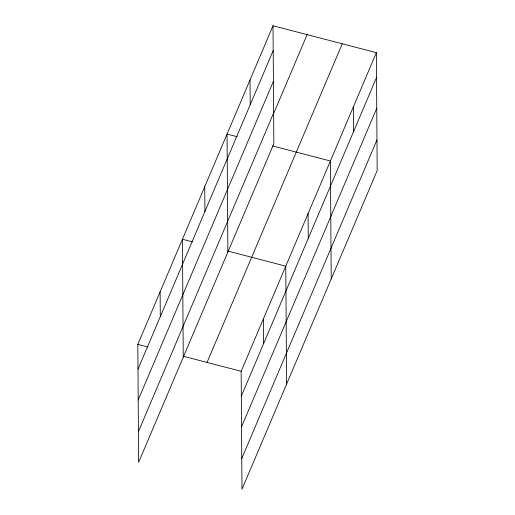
<?xml version="1.0" encoding="UTF-8"?>
<svg xmlns="http://www.w3.org/2000/svg" width="515" height="515" viewBox="0 0 515 515"><rect width="100%" height="100%" fill="white"/><g stroke="black" fill="none" stroke-linecap="round" stroke-linejoin="round"><path stroke-width="0.77" d="M273.021 25.75L273.845 143.691L138.632 462.335L137.814 344.393L273.021 25.75L376.368 52.665L377.186 170.607L241.979 489.25L241.155 371.309L376.368 52.665M137.988 369.216L273.195 50.573M138.2 399.949L273.414 81.306M138.419 431.609L273.632 112.965M273.265 114.42L307.127 34.634M207.049 362.425L342.263 43.781M241.329 396.132L376.536 77.488M241.541 426.858L376.755 108.214M241.76 458.517L376.974 139.874M237.125 136.713L227.051 134.087L227.875 252.035M272.609 145.951L330.392 161.002L331.216 278.943M192.507 241.863L182.432 239.243L183.256 357.185M227.991 251.108L285.774 266.152L286.598 384.1M137.814 344.393L147.889 347.02M183.372 356.258L241.155 371.309M353.38 106.83L353.554 131.653M308.086 213.577L308.253 238.4M263.461 318.734L263.635 343.556M250.039 79.922L250.213 104.745M204.745 186.668L204.912 211.491M160.12 291.818L160.294 316.641"/></g></svg>
